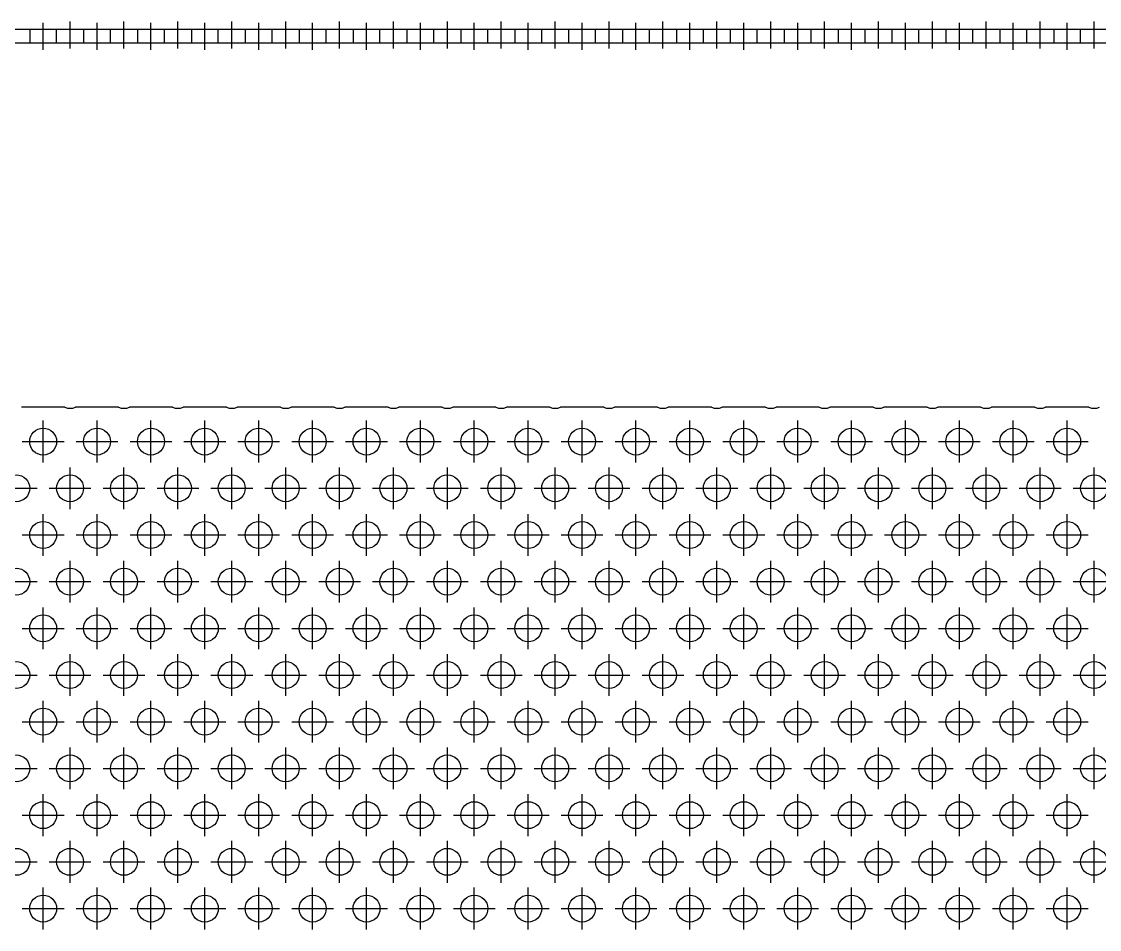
# Model space of a CAD drawing. Extents: x 0 to 161, y -8 to 124.
# Drawn here: x 40.2 to 80.2, y 90.63 to 124.3 of the extents above; entities that cross this region are included whole.
import ezdxf

# ---------------------------------------------------------------- set-up
doc = ezdxf.new("R2010")
doc.units = 0
doc.header["$LTSCALE"] = 0.5
doc.linetypes.add('CENTER', pattern=[50.8, 31.75, -6.35, 6.35, -6.35])
doc.linetypes.add('DASHED', pattern=[19.05, 12.7, -6.35])
for name, color, linetype in [('MSM_CENTER', 1, 'CENTER'), ('MSM_CONTINUOUS', 7, 'CONTINUOUS'), ('MSM_DASHED', 4, 'DASHED')]:
    doc.layers.add(name, color=color, linetype=linetype)

msp = doc.modelspace()

# ---------------------------------------------------------------- linework, layer by layer
at = {"layer": 'MSM_CENTER'}
for p, q in [((41, 123.257), (41, 124.257)), ((42, 123.304), (42, 124.304)), ((43, 123.257), (43, 124.257)), ((44, 123.304), (44, 124.304)), ((45, 123.257), (45, 124.257)), ((46, 123.304), (46, 124.304)), ((47, 123.257), (47, 124.257)), ((48, 123.304), (48, 124.304)), ((49, 123.257), (49, 124.257)), ((50, 123.304), (50, 124.304)), ((51, 123.257), (51, 124.257)), ((52, 123.304), (52, 124.304)), ((53, 123.257), (53, 124.257)), ((54, 123.304), (54, 124.304)), ((55, 123.257), (55, 124.257)), ((56, 123.304), (56, 124.304)), ((57, 123.257), (57, 124.257)), ((58, 123.304), (58, 124.304)), ((59, 123.257), (59, 124.257)), ((60, 123.304), (60, 124.304)), ((61, 123.257), (61, 124.257)), ((62, 123.304), (62, 124.304)), ((63, 123.257), (63, 124.257)), ((64, 123.304), (64, 124.304)), ((65, 123.257), (65, 124.257)), ((66, 123.304), (66, 124.304)), ((67, 123.257), (67, 124.257)), ((68, 123.304), (68, 124.304)), ((69, 123.257), (69, 124.257)), ((70, 123.304), (70, 124.304)), ((71, 123.257), (71, 124.257)), ((72, 123.304), (72, 124.304)), ((73, 123.257), (73, 124.257)), ((74, 123.304), (74, 124.304)), ((75, 123.257), (75, 124.257)), ((76, 123.304), (76, 124.304)), ((77, 123.257), (77, 124.257)), ((78, 123.304), (78, 124.304)), ((79, 123.257), (79, 124.257)), ((80, 123.304), (80, 124.304)), ((41, 107.952), (41, 109.502)), ((43, 107.952), (43, 109.502)), ((45, 107.952), (45, 109.502)), ((47, 107.952), (47, 109.502)), ((49, 107.952), (49, 109.502)), ((51, 107.952), (51, 109.502)), ((53, 107.952), (53, 109.502)), ((55, 107.952), (55, 109.502)), ((57, 107.952), (57, 109.502)), ((59, 107.952), (59, 109.502)), ((61, 107.952), (61, 109.502)), ((63, 107.952), (63, 109.502)), ((65, 107.952), (65, 109.502)), ((67, 107.952), (67, 109.502)), ((69, 107.952), (69, 109.502)), ((71, 107.952), (71, 109.502)), ((73, 107.952), (73, 109.502)), ((75, 107.952), (75, 109.502)), ((77, 107.952), (77, 109.502)), ((79, 107.952), (79, 109.502)), ((40.225, 108.727), (41.775, 108.727)), ((42.225, 108.727), (43.775, 108.727)), ((44.225, 108.727), (45.775, 108.727)), ((46.225, 108.727), (47.775, 108.727)), ((48.225, 108.727), (49.775, 108.727)), ((50.225, 108.727), (51.775, 108.727)), ((52.225, 108.727), (53.775, 108.727)), ((54.225, 108.727), (55.775, 108.727)), ((56.225, 108.727), (57.775, 108.727)), ((58.225, 108.727), (59.775, 108.727)), ((60.225, 108.727), (61.775, 108.727)), ((62.225, 108.727), (63.775, 108.727)), ((64.225, 108.727), (65.775, 108.727)), ((66.225, 108.727), (67.775, 108.727)), ((68.225, 108.727), (69.775, 108.727)), ((70.225, 108.727), (71.775, 108.727)), ((72.225, 108.727), (73.775, 108.727)), ((74.225, 108.727), (75.775, 108.727)), ((76.225, 108.727), (77.775, 108.727)), ((78.225, 108.727), (79.775, 108.727)), ((42, 106.22), (42, 107.77)), ((44, 106.22), (44, 107.77)), ((46, 106.22), (46, 107.77)), ((48, 106.22), (48, 107.77)), ((50, 106.22), (50, 107.77)), ((52, 106.22), (52, 107.77)), ((54, 106.22), (54, 107.77)), ((56, 106.22), (56, 107.77)), ((58, 106.22), (58, 107.77)), ((60, 106.22), (60, 107.77)), ((62, 106.22), (62, 107.77)), ((64, 106.22), (64, 107.77)), ((66, 106.22), (66, 107.77)), ((68, 106.22), (68, 107.77)), ((70, 106.22), (70, 107.77)), ((72, 106.22), (72, 107.77)), ((74, 106.22), (74, 107.77)), ((76, 106.22), (76, 107.77)), ((78, 106.22), (78, 107.77)), ((80, 106.22), (80, 107.77)), ((39.225, 106.995), (40.775, 106.995)), ((41.225, 106.995), (42.775, 106.995)), ((43.225, 106.995), (44.775, 106.995)), ((45.225, 106.995), (46.775, 106.995)), ((47.225, 106.995), (48.775, 106.995)), ((49.225, 106.995), (50.775, 106.995)), ((51.225, 106.995), (52.775, 106.995)), ((53.225, 106.995), (54.775, 106.995)), ((55.225, 106.995), (56.775, 106.995)), ((57.225, 106.995), (58.775, 106.995)), ((59.225, 106.995), (60.775, 106.995)), ((61.225, 106.995), (62.775, 106.995)), ((63.225, 106.995), (64.775, 106.995)), ((65.225, 106.995), (66.775, 106.995)), ((67.225, 106.995), (68.775, 106.995)), ((69.225, 106.995), (70.775, 106.995)), ((71.225, 106.995), (72.775, 106.995)), ((73.225, 106.995), (74.775, 106.995)), ((75.225, 106.995), (76.775, 106.995)), ((77.225, 106.995), (78.775, 106.995)), ((79.225, 106.995), (80.775, 106.995)), ((41, 104.488), (41, 106.038)), ((43, 104.488), (43, 106.038)), ((45, 104.488), (45, 106.038)), ((47, 104.488), (47, 106.038)), ((49, 104.488), (49, 106.038)), ((51, 104.488), (51, 106.038)), ((53, 104.488), (53, 106.038)), ((55, 104.488), (55, 106.038)), ((57, 104.488), (57, 106.038)), ((59, 104.488), (59, 106.038)), ((61, 104.488), (61, 106.038)), ((63, 104.488), (63, 106.038)), ((65, 104.488), (65, 106.038)), ((67, 104.488), (67, 106.038)), ((69, 104.488), (69, 106.038)), ((71, 104.488), (71, 106.038)), ((73, 104.488), (73, 106.038)), ((75, 104.488), (75, 106.038)), ((77, 104.488), (77, 106.038)), ((79, 104.488), (79, 106.038)), ((40.225, 105.263), (41.775, 105.263)), ((42.225, 105.263), (43.775, 105.263)), ((44.225, 105.263), (45.775, 105.263)), ((46.225, 105.263), (47.775, 105.263)), ((48.225, 105.263), (49.775, 105.263)), ((50.225, 105.263), (51.775, 105.263)), ((52.225, 105.263), (53.775, 105.263)), ((54.225, 105.263), (55.775, 105.263)), ((56.225, 105.263), (57.775, 105.263)), ((58.225, 105.263), (59.775, 105.263)), ((60.225, 105.263), (61.775, 105.263)), ((62.225, 105.263), (63.775, 105.263)), ((64.225, 105.263), (65.775, 105.263)), ((66.225, 105.263), (67.775, 105.263)), ((68.225, 105.263), (69.775, 105.263)), ((70.225, 105.263), (71.775, 105.263)), ((72.225, 105.263), (73.775, 105.263)), ((74.225, 105.263), (75.775, 105.263)), ((76.225, 105.263), (77.775, 105.263)), ((78.225, 105.263), (79.775, 105.263)), ((42, 102.756), (42, 104.306)), ((44, 102.756), (44, 104.306)), ((46, 102.756), (46, 104.306)), ((48, 102.756), (48, 104.306)), ((50, 102.756), (50, 104.306)), ((52, 102.756), (52, 104.306)), ((54, 102.756), (54, 104.306)), ((56, 102.756), (56, 104.306)), ((58, 102.756), (58, 104.306)), ((60, 102.756), (60, 104.306)), ((62, 102.756), (62, 104.306)), ((64, 102.756), (64, 104.306)), ((66, 102.756), (66, 104.306)), ((68, 102.756), (68, 104.306)), ((70, 102.756), (70, 104.306)), ((72, 102.756), (72, 104.306)), ((74, 102.756), (74, 104.306)), ((76, 102.756), (76, 104.306)), ((78, 102.756), (78, 104.306)), ((80, 102.756), (80, 104.306)), ((39.225, 103.531), (40.775, 103.531)), ((41.225, 103.531), (42.775, 103.531)), ((43.225, 103.531), (44.775, 103.531)), ((45.225, 103.531), (46.775, 103.531)), ((47.225, 103.531), (48.775, 103.531)), ((49.225, 103.531), (50.775, 103.531)), ((51.225, 103.531), (52.775, 103.531)), ((53.225, 103.531), (54.775, 103.531)), ((55.225, 103.531), (56.775, 103.531)), ((57.225, 103.531), (58.775, 103.531)), ((59.225, 103.531), (60.775, 103.531)), ((61.225, 103.531), (62.775, 103.531)), ((63.225, 103.531), (64.775, 103.531)), ((65.225, 103.531), (66.775, 103.531)), ((67.225, 103.531), (68.775, 103.531)), ((69.225, 103.531), (70.775, 103.531)), ((71.225, 103.531), (72.775, 103.531)), ((73.225, 103.531), (74.775, 103.531)), ((75.225, 103.531), (76.775, 103.531)), ((77.225, 103.531), (78.775, 103.531)), ((79.225, 103.531), (80.775, 103.531)), ((41, 101.024), (41, 102.574)), ((43, 101.024), (43, 102.574)), ((45, 101.024), (45, 102.574)), ((47, 101.024), (47, 102.574)), ((49, 101.024), (49, 102.574)), ((51, 101.024), (51, 102.574)), ((53, 101.024), (53, 102.574)), ((55, 101.024), (55, 102.574)), ((57, 101.024), (57, 102.574)), ((59, 101.024), (59, 102.574)), ((61, 101.024), (61, 102.574)), ((63, 101.024), (63, 102.574)), ((65, 101.024), (65, 102.574)), ((67, 101.024), (67, 102.574)), ((69, 101.024), (69, 102.574)), ((71, 101.024), (71, 102.574)), ((73, 101.024), (73, 102.574)), ((75, 101.024), (75, 102.574)), ((77, 101.024), (77, 102.574)), ((79, 101.024), (79, 102.574)), ((40.225, 101.799), (41.775, 101.799)), ((42.225, 101.799), (43.775, 101.799)), ((44.225, 101.799), (45.775, 101.799)), ((46.225, 101.799), (47.775, 101.799)), ((48.225, 101.799), (49.775, 101.799)), ((50.225, 101.799), (51.775, 101.799)), ((52.225, 101.799), (53.775, 101.799)), ((54.225, 101.799), (55.775, 101.799)), ((56.225, 101.799), (57.775, 101.799)), ((58.225, 101.799), (59.775, 101.799)), ((60.225, 101.799), (61.775, 101.799)), ((62.225, 101.799), (63.775, 101.799)), ((64.225, 101.799), (65.775, 101.799)), ((66.225, 101.799), (67.775, 101.799)), ((68.225, 101.799), (69.775, 101.799)), ((70.225, 101.799), (71.775, 101.799)), ((72.225, 101.799), (73.775, 101.799)), ((74.225, 101.799), (75.775, 101.799)), ((76.225, 101.799), (77.775, 101.799)), ((78.225, 101.799), (79.775, 101.799)), ((42, 99.292), (42, 100.842)), ((44, 99.292), (44, 100.842)), ((46, 99.292), (46, 100.842)), ((48, 99.292), (48, 100.842)), ((50, 99.292), (50, 100.842)), ((52, 99.292), (52, 100.842)), ((54, 99.292), (54, 100.842)), ((56, 99.292), (56, 100.842)), ((58, 99.292), (58, 100.842)), ((60, 99.292), (60, 100.842)), ((62, 99.292), (62, 100.842)), ((64, 99.292), (64, 100.842)), ((66, 99.292), (66, 100.842)), ((68, 99.292), (68, 100.842)), ((70, 99.292), (70, 100.842)), ((72, 99.292), (72, 100.842)), ((74, 99.292), (74, 100.842)), ((76, 99.292), (76, 100.842)), ((78, 99.292), (78, 100.842)), ((80, 99.292), (80, 100.842)), ((39.225, 100.067), (40.775, 100.067)), ((41.225, 100.067), (42.775, 100.067)), ((43.225, 100.067), (44.775, 100.067)), ((45.225, 100.067), (46.775, 100.067)), ((47.225, 100.067), (48.775, 100.067)), ((49.225, 100.067), (50.775, 100.067)), ((51.225, 100.067), (52.775, 100.067)), ((53.225, 100.067), (54.775, 100.067)), ((55.225, 100.067), (56.775, 100.067)), ((57.225, 100.067), (58.775, 100.067)), ((59.225, 100.067), (60.775, 100.067)), ((61.225, 100.067), (62.775, 100.067)), ((63.225, 100.067), (64.775, 100.067)), ((65.225, 100.067), (66.775, 100.067)), ((67.225, 100.067), (68.775, 100.067)), ((69.225, 100.067), (70.775, 100.067)), ((71.225, 100.067), (72.775, 100.067)), ((73.225, 100.067), (74.775, 100.067)), ((75.225, 100.067), (76.775, 100.067)), ((77.225, 100.067), (78.775, 100.067)), ((79.225, 100.067), (80.775, 100.067)), ((41, 97.56), (41, 99.11)), ((43, 97.56), (43, 99.11)), ((45, 97.56), (45, 99.11)), ((47, 97.56), (47, 99.11)), ((49, 97.56), (49, 99.11)), ((51, 97.56), (51, 99.11)), ((53, 97.56), (53, 99.11)), ((55, 97.56), (55, 99.11)), ((57, 97.56), (57, 99.11)), ((59, 97.56), (59, 99.11)), ((61, 97.56), (61, 99.11)), ((63, 97.56), (63, 99.11)), ((65, 97.56), (65, 99.11)), ((67, 97.56), (67, 99.11)), ((69, 97.56), (69, 99.11)), ((71, 97.56), (71, 99.11)), ((73, 97.56), (73, 99.11)), ((75, 97.56), (75, 99.11)), ((77, 97.56), (77, 99.11)), ((79, 97.56), (79, 99.11)), ((40.225, 98.335), (41.775, 98.335)), ((42.225, 98.335), (43.775, 98.335)), ((44.225, 98.335), (45.775, 98.335)), ((46.225, 98.335), (47.775, 98.335)), ((48.225, 98.335), (49.775, 98.335)), ((50.225, 98.335), (51.775, 98.335)), ((52.225, 98.335), (53.775, 98.335)), ((54.225, 98.335), (55.775, 98.335)), ((56.225, 98.335), (57.775, 98.335)), ((58.225, 98.335), (59.775, 98.335)), ((60.225, 98.335), (61.775, 98.335)), ((62.225, 98.335), (63.775, 98.335)), ((64.225, 98.335), (65.775, 98.335)), ((66.225, 98.335), (67.775, 98.335)), ((68.225, 98.335), (69.775, 98.335)), ((70.225, 98.335), (71.775, 98.335)), ((72.225, 98.335), (73.775, 98.335)), ((74.225, 98.335), (75.775, 98.335)), ((76.225, 98.335), (77.775, 98.335)), ((78.225, 98.335), (79.775, 98.335)), ((42, 95.828), (42, 97.378)), ((44, 95.828), (44, 97.378)), ((46, 95.828), (46, 97.378)), ((48, 95.828), (48, 97.378)), ((50, 95.828), (50, 97.378)), ((52, 95.828), (52, 97.378)), ((54, 95.828), (54, 97.378)), ((56, 95.828), (56, 97.378)), ((58, 95.828), (58, 97.378)), ((60, 95.828), (60, 97.378)), ((62, 95.828), (62, 97.378)), ((64, 95.828), (64, 97.378)), ((66, 95.828), (66, 97.378)), ((68, 95.828), (68, 97.378)), ((70, 95.828), (70, 97.378)), ((72, 95.828), (72, 97.378)), ((74, 95.828), (74, 97.378)), ((76, 95.828), (76, 97.378)), ((78, 95.828), (78, 97.378)), ((80, 95.828), (80, 97.378)), ((39.225, 96.603), (40.775, 96.603)), ((41.225, 96.603), (42.775, 96.603)), ((43.225, 96.603), (44.775, 96.603)), ((45.225, 96.603), (46.775, 96.603)), ((47.225, 96.603), (48.775, 96.603)), ((49.225, 96.603), (50.775, 96.603)), ((51.225, 96.603), (52.775, 96.603)), ((53.225, 96.603), (54.775, 96.603)), ((55.225, 96.603), (56.775, 96.603)), ((57.225, 96.603), (58.775, 96.603)), ((59.225, 96.603), (60.775, 96.603)), ((61.225, 96.603), (62.775, 96.603)), ((63.225, 96.603), (64.775, 96.603)), ((65.225, 96.603), (66.775, 96.603)), ((67.225, 96.603), (68.775, 96.603)), ((69.225, 96.603), (70.775, 96.603)), ((71.225, 96.603), (72.775, 96.603)), ((73.225, 96.603), (74.775, 96.603)), ((75.225, 96.603), (76.775, 96.603)), ((77.225, 96.603), (78.775, 96.603)), ((79.225, 96.603), (80.775, 96.603)), ((41, 94.095), (41, 95.645)), ((43, 94.095), (43, 95.645)), ((45, 94.095), (45, 95.645)), ((47, 94.095), (47, 95.645)), ((49, 94.095), (49, 95.645)), ((51, 94.095), (51, 95.645)), ((53, 94.095), (53, 95.645)), ((55, 94.095), (55, 95.645)), ((57, 94.095), (57, 95.645)), ((59, 94.095), (59, 95.645)), ((61, 94.095), (61, 95.645)), ((63, 94.095), (63, 95.645)), ((65, 94.095), (65, 95.645)), ((67, 94.095), (67, 95.645)), ((69, 94.095), (69, 95.645)), ((71, 94.095), (71, 95.645)), ((73, 94.095), (73, 95.645)), ((75, 94.095), (75, 95.645)), ((77, 94.095), (77, 95.645)), ((79, 94.095), (79, 95.645)), ((40.225, 94.87), (41.775, 94.87)), ((42.225, 94.87), (43.775, 94.87)), ((44.225, 94.87), (45.775, 94.87)), ((46.225, 94.87), (47.775, 94.87)), ((48.225, 94.87), (49.775, 94.87)), ((50.225, 94.87), (51.775, 94.87)), ((52.225, 94.87), (53.775, 94.87)), ((54.225, 94.87), (55.775, 94.87)), ((56.225, 94.87), (57.775, 94.87)), ((58.225, 94.87), (59.775, 94.87)), ((60.225, 94.87), (61.775, 94.87)), ((62.225, 94.87), (63.775, 94.87)), ((64.225, 94.87), (65.775, 94.87)), ((66.225, 94.87), (67.775, 94.87)), ((68.225, 94.87), (69.775, 94.87)), ((70.225, 94.87), (71.775, 94.87)), ((72.225, 94.87), (73.775, 94.87)), ((74.225, 94.87), (75.775, 94.87)), ((76.225, 94.87), (77.775, 94.87)), ((78.225, 94.87), (79.775, 94.87)), ((42, 92.363), (42, 93.913)), ((44, 92.363), (44, 93.913)), ((46, 92.363), (46, 93.913)), ((48, 92.363), (48, 93.913)), ((50, 92.363), (50, 93.913)), ((52, 92.363), (52, 93.913)), ((54, 92.363), (54, 93.913)), ((56, 92.363), (56, 93.913)), ((58, 92.363), (58, 93.913)), ((60, 92.363), (60, 93.913)), ((62, 92.363), (62, 93.913)), ((64, 92.363), (64, 93.913)), ((66, 92.363), (66, 93.913)), ((68, 92.363), (68, 93.913)), ((70, 92.363), (70, 93.913)), ((72, 92.363), (72, 93.913)), ((74, 92.363), (74, 93.913)), ((76, 92.363), (76, 93.913)), ((78, 92.363), (78, 93.913)), ((80, 92.363), (80, 93.913)), ((39.225, 93.138), (40.775, 93.138)), ((41.225, 93.138), (42.775, 93.138)), ((43.225, 93.138), (44.775, 93.138)), ((45.225, 93.138), (46.775, 93.138)), ((47.225, 93.138), (48.775, 93.138)), ((49.225, 93.138), (50.775, 93.138)), ((51.225, 93.138), (52.775, 93.138)), ((53.225, 93.138), (54.775, 93.138)), ((55.225, 93.138), (56.775, 93.138)), ((57.225, 93.138), (58.775, 93.138)), ((59.225, 93.138), (60.775, 93.138)), ((61.225, 93.138), (62.775, 93.138)), ((63.225, 93.138), (64.775, 93.138)), ((65.225, 93.138), (66.775, 93.138)), ((67.225, 93.138), (68.775, 93.138)), ((69.225, 93.138), (70.775, 93.138)), ((71.225, 93.138), (72.775, 93.138)), ((73.225, 93.138), (74.775, 93.138)), ((75.225, 93.138), (76.775, 93.138)), ((77.225, 93.138), (78.775, 93.138)), ((79.225, 93.138), (80.775, 93.138)), ((41, 90.631), (41, 92.181)), ((43, 90.631), (43, 92.181)), ((45, 90.631), (45, 92.181)), ((47, 90.631), (47, 92.181)), ((49, 90.631), (49, 92.181)), ((51, 90.631), (51, 92.181)), ((53, 90.631), (53, 92.181)), ((55, 90.631), (55, 92.181)), ((57, 90.631), (57, 92.181)), ((59, 90.631), (59, 92.181)), ((61, 90.631), (61, 92.181)), ((63, 90.631), (63, 92.181)), ((65, 90.631), (65, 92.181)), ((67, 90.631), (67, 92.181)), ((69, 90.631), (69, 92.181)), ((71, 90.631), (71, 92.181)), ((73, 90.631), (73, 92.181)), ((75, 90.631), (75, 92.181)), ((77, 90.631), (77, 92.181)), ((79, 90.631), (79, 92.181)), ((40.225, 91.406), (41.775, 91.406)), ((42.225, 91.406), (43.775, 91.406)), ((44.225, 91.406), (45.775, 91.406)), ((46.225, 91.406), (47.775, 91.406)), ((48.225, 91.406), (49.775, 91.406)), ((50.225, 91.406), (51.775, 91.406)), ((52.225, 91.406), (53.775, 91.406)), ((54.225, 91.406), (55.775, 91.406)), ((56.225, 91.406), (57.775, 91.406)), ((58.225, 91.406), (59.775, 91.406)), ((60.225, 91.406), (61.775, 91.406)), ((62.225, 91.406), (63.775, 91.406)), ((64.225, 91.406), (65.775, 91.406)), ((66.225, 91.406), (67.775, 91.406)), ((68.225, 91.406), (69.775, 91.406)), ((70.225, 91.406), (71.775, 91.406)), ((72.225, 91.406), (73.775, 91.406)), ((74.225, 91.406), (75.775, 91.406)), ((76.225, 91.406), (77.775, 91.406)), ((78.225, 91.406), (79.775, 91.406))]:
    msp.add_line(p, q, dxfattribs=at)
at = {"layer": 'MSM_CONTINUOUS'}
for p, q in [((150, 124.007), (0, 124.007)), ((150, 123.507), (0, 123.507)), ((41.802, 110), (40.198, 110)), ((43.802, 110), (42.198, 110)), ((45.802, 110), (44.198, 110)), ((47.802, 110), (46.198, 110)), ((49.802, 110), (48.198, 110)), ((51.802, 110), (50.198, 110)), ((53.802, 110), (52.198, 110)), ((55.802, 110), (54.198, 110)), ((57.802, 110), (56.198, 110)), ((59.802, 110), (58.198, 110)), ((61.802, 110), (60.198, 110)), ((63.802, 110), (62.198, 110)), ((65.802, 110), (64.198, 110)), ((67.802, 110), (66.198, 110)), ((69.802, 110), (68.198, 110)), ((71.802, 110), (70.198, 110)), ((73.802, 110), (72.198, 110)), ((75.802, 110), (74.198, 110)), ((77.802, 110), (76.198, 110)), ((79.802, 110), (78.198, 110))]:
    msp.add_line(p, q, dxfattribs=at)
for centre in [(41, 108.727), (43, 108.727), (45, 108.727), (47, 108.727), (49, 108.727), (51, 108.727), (53, 108.727), (55, 108.727), (57, 108.727), (59, 108.727), (61, 108.727), (63, 108.727), (65, 108.727), (67, 108.727), (69, 108.727), (71, 108.727), (73, 108.727), (75, 108.727), (77, 108.727), (79, 108.727), (40, 106.995), (42, 106.995), (44, 106.995), (46, 106.995), (48, 106.995), (50, 106.995), (52, 106.995), (54, 106.995), (56, 106.995), (58, 106.995), (60, 106.995), (62, 106.995), (64, 106.995), (66, 106.995), (68, 106.995), (70, 106.995), (72, 106.995), (74, 106.995), (76, 106.995), (78, 106.995), (80, 106.995), (41, 105.263), (43, 105.263), (45, 105.263), (47, 105.263), (49, 105.263), (51, 105.263), (53, 105.263), (55, 105.263), (57, 105.263), (59, 105.263), (61, 105.263), (63, 105.263), (65, 105.263), (67, 105.263), (69, 105.263), (71, 105.263), (73, 105.263), (75, 105.263), (77, 105.263), (79, 105.263), (40, 103.531), (42, 103.531), (44, 103.531), (46, 103.531), (48, 103.531), (50, 103.531), (52, 103.531), (54, 103.531), (56, 103.531), (58, 103.531), (60, 103.531), (62, 103.531), (64, 103.531), (66, 103.531), (68, 103.531), (70, 103.531), (72, 103.531), (74, 103.531), (76, 103.531), (78, 103.531), (80, 103.531), (41, 101.799), (43, 101.799), (45, 101.799), (47, 101.799), (49, 101.799), (51, 101.799), (53, 101.799), (55, 101.799), (57, 101.799), (59, 101.799), (61, 101.799), (63, 101.799), (65, 101.799), (67, 101.799), (69, 101.799), (71, 101.799), (73, 101.799), (75, 101.799), (77, 101.799), (79, 101.799), (40, 100.067), (42, 100.067), (44, 100.067), (46, 100.067), (48, 100.067), (50, 100.067), (52, 100.067), (54, 100.067), (56, 100.067), (58, 100.067), (60, 100.067), (62, 100.067), (64, 100.067), (66, 100.067), (68, 100.067), (70, 100.067), (72, 100.067), (74, 100.067), (76, 100.067), (78, 100.067), (80, 100.067), (41, 98.335), (43, 98.335), (45, 98.335), (47, 98.335), (49, 98.335), (51, 98.335), (53, 98.335), (55, 98.335), (57, 98.335), (59, 98.335), (61, 98.335), (63, 98.335), (65, 98.335), (67, 98.335), (69, 98.335), (71, 98.335), (73, 98.335), (75, 98.335), (77, 98.335), (79, 98.335), (40, 96.603), (42, 96.603), (44, 96.603), (46, 96.603), (48, 96.603), (50, 96.603), (52, 96.603), (54, 96.603), (56, 96.603), (58, 96.603), (60, 96.603), (62, 96.603), (64, 96.603), (66, 96.603), (68, 96.603), (70, 96.603), (72, 96.603), (74, 96.603), (76, 96.603), (78, 96.603), (80, 96.603), (41, 94.87), (43, 94.87), (45, 94.87), (47, 94.87), (49, 94.87), (51, 94.87), (53, 94.87), (55, 94.87), (57, 94.87), (59, 94.87), (61, 94.87), (63, 94.87), (65, 94.87), (67, 94.87), (69, 94.87), (71, 94.87), (73, 94.87), (75, 94.87), (77, 94.87), (79, 94.87), (40, 93.138), (42, 93.138), (44, 93.138), (46, 93.138), (48, 93.138), (50, 93.138), (52, 93.138), (54, 93.138), (56, 93.138), (58, 93.138), (60, 93.138), (62, 93.138), (64, 93.138), (66, 93.138), (68, 93.138), (70, 93.138), (72, 93.138), (74, 93.138), (76, 93.138), (78, 93.138), (80, 93.138), (41, 91.406), (43, 91.406), (45, 91.406), (47, 91.406), (49, 91.406), (51, 91.406), (53, 91.406), (55, 91.406), (57, 91.406), (59, 91.406), (61, 91.406), (63, 91.406), (65, 91.406), (67, 91.406), (69, 91.406), (71, 91.406), (73, 91.406), (75, 91.406), (77, 91.406), (79, 91.406)]:
    msp.add_circle(centre, 0.5, dxfattribs=at)
for centre in [(42, 110.459), (44, 110.459), (46, 110.459), (48, 110.459), (50, 110.459), (52, 110.459), (54, 110.459), (56, 110.459), (58, 110.459), (60, 110.459), (62, 110.459), (64, 110.459), (66, 110.459), (68, 110.459), (70, 110.459), (72, 110.459), (74, 110.459), (76, 110.459), (78, 110.459), (80, 110.459)]:
    msp.add_arc(centre, 0.5, 246.6201, 293.3799, dxfattribs=at)
at = {"layer": 'MSM_DASHED'}
for p, q in [((40.5, 124.007), (40.5, 123.507)), ((41.5, 123.507), (41.5, 124.007)), ((42.5, 124.007), (42.5, 123.507)), ((43.5, 123.507), (43.5, 124.007)), ((44.5, 124.007), (44.5, 123.507)), ((45.5, 123.507), (45.5, 124.007)), ((46.5, 124.007), (46.5, 123.507)), ((47.5, 123.507), (47.5, 124.007)), ((48.5, 124.007), (48.5, 123.507)), ((49.5, 123.507), (49.5, 124.007)), ((50.5, 124.007), (50.5, 123.507)), ((51.5, 123.507), (51.5, 124.007)), ((52.5, 124.007), (52.5, 123.507)), ((53.5, 123.507), (53.5, 124.007)), ((54.5, 124.007), (54.5, 123.507)), ((55.5, 123.507), (55.5, 124.007)), ((56.5, 124.007), (56.5, 123.507)), ((57.5, 123.507), (57.5, 124.007)), ((58.5, 124.007), (58.5, 123.507)), ((59.5, 123.507), (59.5, 124.007)), ((60.5, 124.007), (60.5, 123.507)), ((61.5, 123.507), (61.5, 124.007)), ((62.5, 124.007), (62.5, 123.507)), ((63.5, 123.507), (63.5, 124.007)), ((64.5, 124.007), (64.5, 123.507)), ((65.5, 123.507), (65.5, 124.007)), ((66.5, 124.007), (66.5, 123.507)), ((67.5, 123.507), (67.5, 124.007)), ((68.5, 124.007), (68.5, 123.507)), ((69.5, 123.507), (69.5, 124.007)), ((70.5, 124.007), (70.5, 123.507)), ((71.5, 123.507), (71.5, 124.007)), ((72.5, 124.007), (72.5, 123.507)), ((73.5, 123.507), (73.5, 124.007)), ((74.5, 124.007), (74.5, 123.507)), ((75.5, 123.507), (75.5, 124.007)), ((76.5, 124.007), (76.5, 123.507)), ((77.5, 123.507), (77.5, 124.007)), ((78.5, 124.007), (78.5, 123.507)), ((79.5, 123.507), (79.5, 124.007))]:
    msp.add_line(p, q, dxfattribs=at)

doc.saveas('drawing.dxf')
